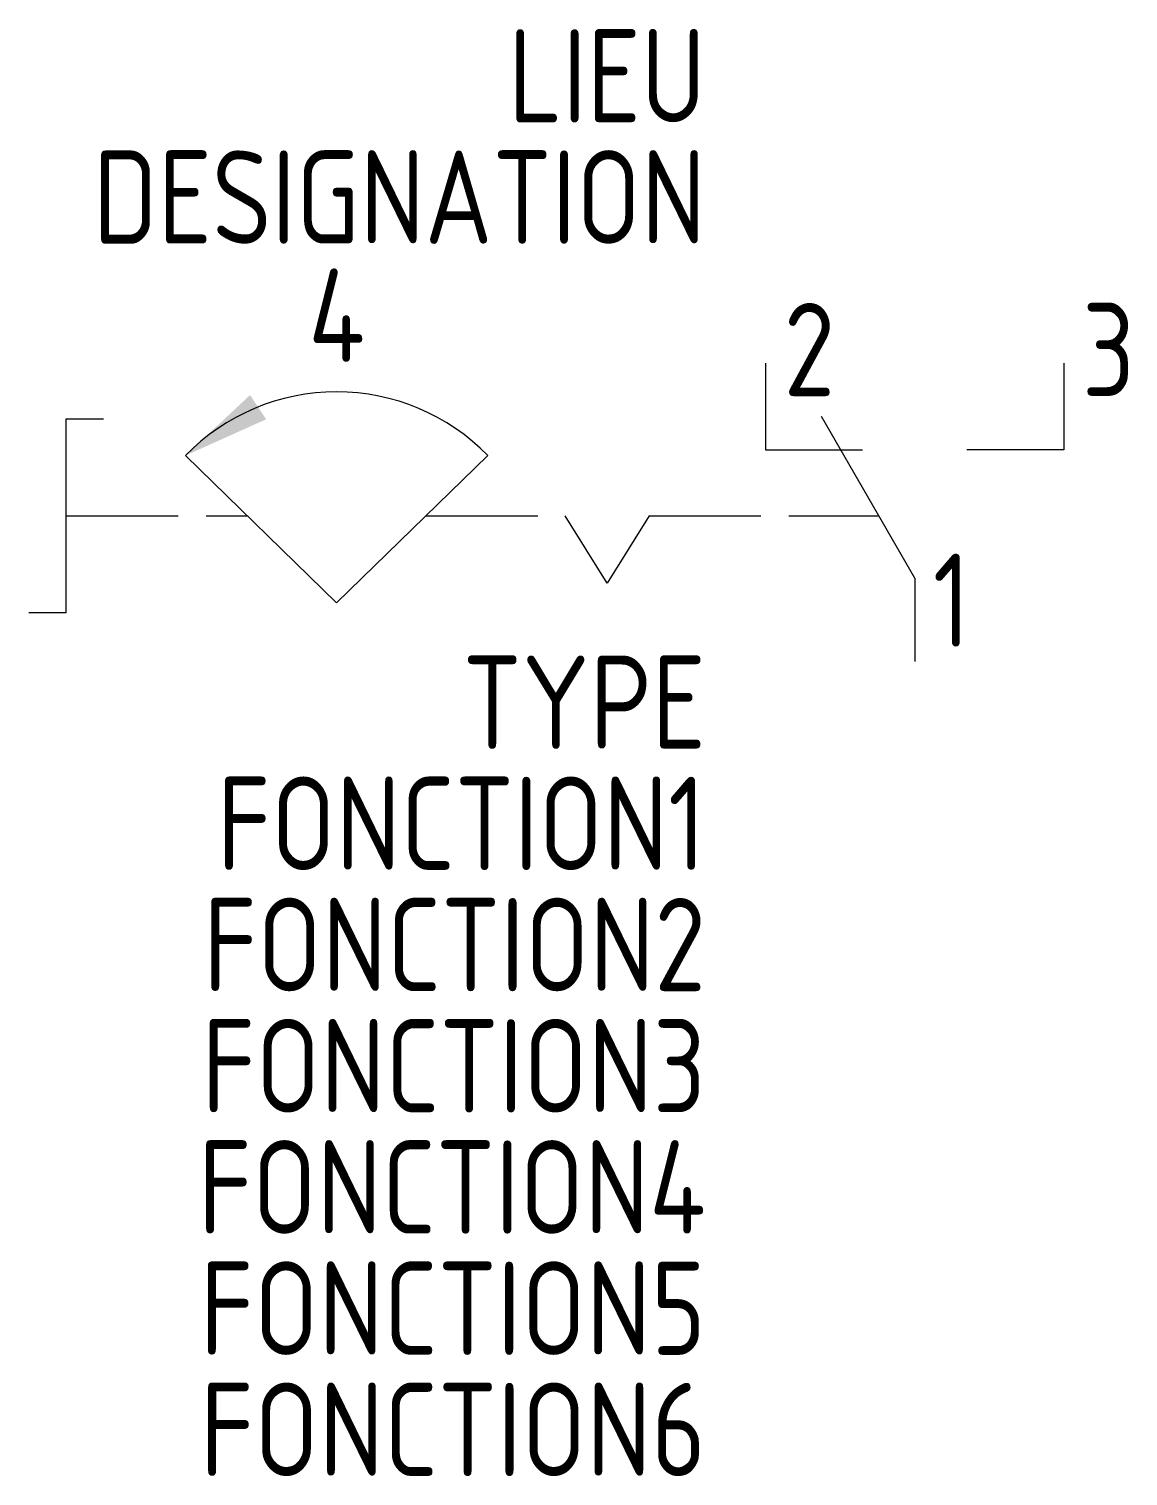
# Model space of a CAD drawing. Extents: x -1604.4 to -1574.9, y -909.4 to -870.6.
import ezdxf
from ezdxf.enums import TextEntityAlignment as Align

# ---------------------------------------------------------------- set-up
doc = ezdxf.new("R2010")
doc.units = 0
doc.linetypes.add('ACAD_ISO02W100', pattern=[15, 12, -3])
for name, color, linetype in [('SYMB_FIL', 3, 'CONTINUOUS'), ('SYMB_FIL_FIN', 1, 'CONTINUOUS'), ('SYMB_LIAISON', 1, 'ACAD_ISO02W100'), ('SYMB_TXT_CONTACT', 2, 'CONTINUOUS'), ('SYMB_TXT_NOM', 3, 'CONTINUOUS')]:
    doc.layers.add(name, color=color, linetype=linetype)
doc.styles.add('NET2_5', font='isocp.shx', dxfattribs={"width": 0.9, "height": 2.5})

msp = doc.modelspace()

# ---------------------------------------------------------------- linework, layer by layer
at = {"layer": 'SYMB_FIL'}
for p, q in [((-1584.634, -879.593), (-1584.634, -881.913)), ((-1576.634, -879.593), (-1576.634, -881.913)), ((-1603.384, -886.288), (-1603.384, -881.088)), ((-1603.384, -881.088), (-1602.384, -881.088)), ((-1580.634, -885.353), (-1583.134, -881.023)), ((-1584.634, -881.913), (-1582.034, -881.913)), ((-1576.634, -881.913), (-1579.234, -881.913)), ((-1580.634, -885.353), (-1580.634, -887.593)), ((-1603.384, -886.288), (-1604.384, -886.288))]:
    msp.add_line(p, q, dxfattribs=at)
at = {"layer": 'SYMB_FIL', "color": 1}
msp.add_arc((-1596.134, -886.018), 5.659, 44.2297, 135.7703, dxfattribs=at)
msp.add_solid([(-1598.455, -880.446), (-1598.022, -881.096), (-1600.189, -882.07)], dxfattribs=at)
at = {"layer": 'SYMB_FIL_FIN'}
for p, q in [((-1600.189, -882.07), (-1596.134, -886.018)), ((-1592.079, -882.07), (-1596.134, -886.018)), ((-1588.884, -885.488), (-1590.009, -883.688)), ((-1587.759, -883.688), (-1588.884, -885.488))]:
    msp.add_line(p, q, dxfattribs=at)
at = {"layer": 'SYMB_LIAISON', "ltscale": 0.25}
for p, q in [((-1603.384, -883.688), (-1598.527, -883.688)), ((-1593.741, -883.688), (-1590.009, -883.688)), ((-1587.759, -883.688), (-1581.595, -883.688))]:
    msp.add_line(p, q, dxfattribs=at)

# ---------------------------------------------------------------- texts
at = {"layer": 'SYMB_TXT_CONTACT', "style": 'NET2_5', "width": 0.9, "flags": 8}
msp.add_attdef('4', text='MANU-AUTO', height=2.5, dxfattribs=at).set_placement((-1596.134, -879.559), align=Align.CENTER)
for tag, p, s in [('2', (-1584.149, -880.478), '12'), ('3', (-1576.149, -880.478), '14'), ('1', (-1580.149, -887.198), '11')]:
    msp.add_attdef(tag, p, s, height=2.5, dxfattribs=at)
at = {"layer": 'SYMB_TXT_NOM', "style": 'NET2_5', "width": 0.9, "flags": 8}
for tag, text, p in [('LIEU', '', (-1586.234, -873.138)), ('DESIGNATION', 'S?', (-1586.234, -876.388)), ('TYPE', '', (-1586.234, -889.932)), ('FONCTION1', '', (-1586.234, -893.182)), ('FONCTION2', '', (-1586.234, -896.432)), ('FONCTION3', '', (-1586.234, -899.682)), ('FONCTION4', '', (-1586.234, -902.932)), ('FONCTION5', '', (-1586.234, -906.182)), ('FONCTION6', '', (-1586.234, -909.432))]:
    msp.add_attdef(tag, text=text, height=2.5, dxfattribs=at).set_placement(p, align=Align.RIGHT)

doc.saveas('drawing.dxf')
